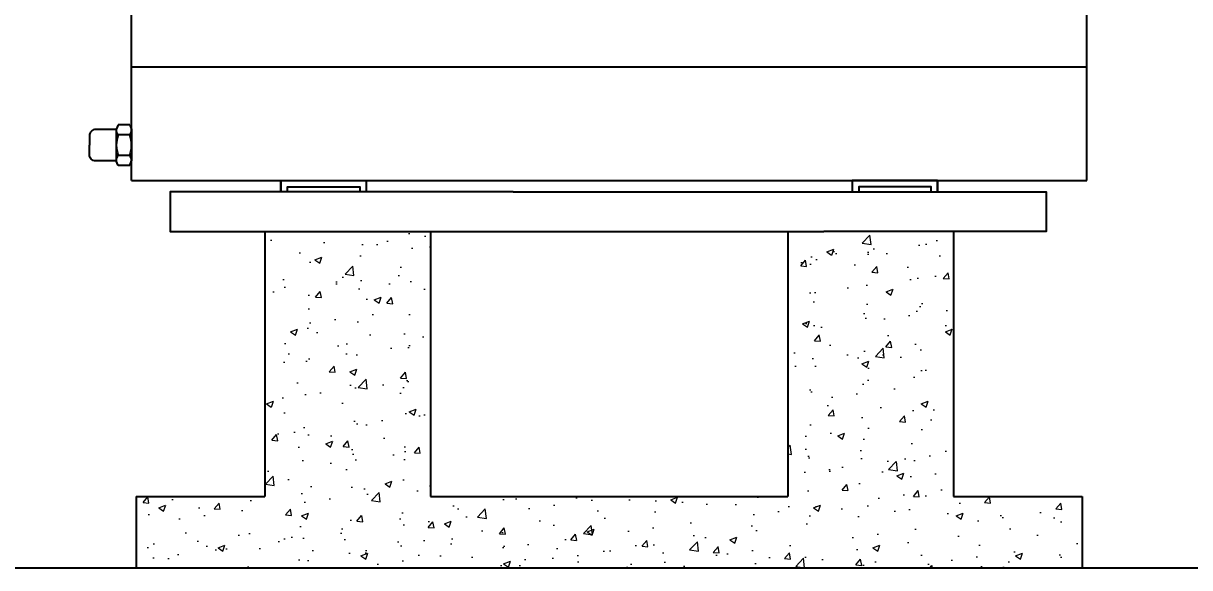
# Model space of a CAD drawing. Header units: inches. Extents: x -246336 to 136055, y -106871 to 69513.
# Drawn here: x -154238 to -152477, y 8287 to 9109 of the extents above; entities that cross this region are included whole.
import ezdxf

# ---------------------------------------------------------------- set-up
doc = ezdxf.new("R2010")
doc.units = ezdxf.units.IN
doc.header["$MEASUREMENT"] = 0
doc.layers.add('XA-TT1', color=7, linetype='Continuous')
doc.styles.get("Standard").update_dxf_attribs({"font": 'VNTIME_0.TTF', "height": 86})
doc.dimstyles.new('TAM', dxfattribs={"dimscale": 75, "dimtxt": 2, "dimasz": 2, "dimexe": 3, "dimexo": 2, "dimgap": 1, "dimtad": 0, "dimtoh": 1, "dimdec": 0, "dimdsep": 46, "dimtxsty": 'Standard', "dimblk1": 'OBLIQUE', "dimblk2": 'OBLIQUE', "dimsah": 1, "dimcen": -1, "dimdle": 3, "dimclrd": 251, "dimclre": 251, "dimadec": 0, "dimazin": 0, "dimtfac": 1, "dimtdec": 0, "dimtmove": 0, "dimatfit": 3, "dimldrblk": 'OBLIQUE', "dimfxl": 1, "dimtvp": 1, "dimtolj": 1, "dimtzin": 0, "dimarcsym": 0})

# ---------------------------------------------------------------- blocks, each defined once
blk = doc.blocks.new('_OBLIQUE')
at = {"color": 0, "linetype": 'ByBlock'}
blk.add_line((-0.5, -0.5), (0.5, 0.5), dxfattribs=at)
blk = doc.blocks.new('*D41')
at = {"color": 251, "lineweight": -2}
for p, q in [((-155103.5, 8137), (-155103.5, 7178.6)), ((-151603.5, 8137), (-151603.5, 7178.6)), ((-155328.5, 7403.6), (-151378.5, 7403.6))]:
    blk.add_line(p, q, dxfattribs=at)
at = {"layer": 'Defpoints', "color": 0}
for p in [(-155103.5, 8287), (-151603.5, 8287), (-151603.5, 7403.6)]:
    blk.add_point(p, dxfattribs=at)
at = {"color": 251, "lineweight": -2, "xscale": 150, "yscale": 150, "zscale": 150, "rotation": 180}
blk.add_blockref('_OBLIQUE', (-155103.5, 7403.6), dxfattribs=at)
at = {"color": 251, "lineweight": -2, "xscale": 150, "yscale": 150, "zscale": 150}
blk.add_blockref('_OBLIQUE', (-151603.5, 7403.6), dxfattribs=at)
at = {"color": 0, "insert": (-153353.5, 7493), "char_height": 86, "attachment_point": 5}
blk.add_mtext('\\A1;3500', dxfattribs=at)

msp = doc.modelspace()

# ---------------------------------------------------------------- hatches: boundary and pattern name
at = {"lineweight": 5}
h = msp.add_hatch(dxfattribs=at)
h.set_pattern_fill('AR-CONC', color=8, scale=15, style=0)
h.set_pattern_definition([(50, (-119853.63, -23247.18), (107.58903, -9.41282), [11.25, -123.75]), (355, (-119853.63, -23247.18), (-20.8127, 112.82882), [9, -99]), (100.4514, (-119844.66, -23247.97), (86.7764, 103.41593), [9.56103, -105.17132]), (46.1842, (-119853.63, -23217.18), (160.08616, -24.82785), [16.875, -185.625]), (96.6356, (-119840.29, -23219.25), (140.1994, 146.1177), [14.34154, -157.75695]), (351.1842, (-119853.63, -23217.18), (140.1993, 146.1178), [13.5, -148.5]), (21, (-119838.63, -23224.68), (89.53606, -60.39283), [11.25, -123.75]), (326, (-119838.63, -23224.68), (36.4973, 108.7725), [9, -99]), (71.4514, (-119831.17, -23229.72), (126.0334, 48.37957), [9.56103, -105.17132]), (37.5, (-119853.63, -23247.183), (1.823978, 49.934078), [0, -97.8, 0, -100.5, 0, -99.375]), (7.5, (-119853.63, -23247.183), (39.46043, 59.161757), [0, -57.3, 0, -95.55, 0, -37.875]), (327.5, (-119887.08, -23247.183), (80.073365, -3.38323), [0, -37.5, 0, -117, 0, -155.25]), (317.5, (-119902.08, -23247.18), (87.47793, 15.01575), [0, -48.75, 0, -77.7, 0, -110.25])])
h.paths.add_polyline_path([(-153623.144, 8794.47), (-153873.144, 8794.47), (-153873.144, 8394.47), (-154067.242, 8394.47), (-154067.242, 8286.965), (-152639.695, 8286.965), (-152639.695, 8394.408), (-152833.792, 8394.408), (-152833.792, 8794.47), (-153029.53, 8794.47), (-153083.792, 8794.47), (-153083.792, 8394.47), (-153623.144, 8394.47)])

# ---------------------------------------------------------------- linework, layer by layer
for p, q in [((-154074.233, 8871.69), (-154074.233, 9950.936)), ((-152632.704, 8871.69), (-152632.704, 9950.936)), ((-154074.233, 9043.44), (-152632.704, 9043.44)), ((-154094.526, 8955.867), (-154097.533, 8948.785)), ((-154097.533, 8948.785), (-154097.533, 8901.16)), ((-154077.24, 8955.867), (-154094.526, 8955.867)), ((-154077.24, 8955.867), (-154074.233, 8948.785)), ((-154074.233, 8948.785), (-154074.233, 8901.16)), ((-154077.24, 8940.423), (-154094.526, 8940.423)), ((-154077.24, 8909.535), (-154094.526, 8909.535)), ((-154094.526, 8894.078), (-154097.533, 8901.16)), ((-154077.24, 8894.078), (-154094.526, 8894.078)), ((-154077.24, 8894.078), (-154074.233, 8901.16)), ((-154074.233, 8871.69), (-153498.408, 8871.69)), ((-153498.408, 8871.69), (-152632.704, 8871.69))]:
    msp.add_line(p, q)
at = {"color": 1}
for p, q in [((-153873.144, 8794.47), (-153873.144, 8394.47)), ((-153623.144, 8794.47), (-153623.144, 8394.47)), ((-153083.792, 8794.408), (-153083.792, 8394.408)), ((-152833.792, 8794.408), (-152833.792, 8394.408)), ((-154067.242, 8394.47), (-153873.144, 8394.47)), ((-154067.242, 8394.47), (-154067.242, 8286.965)), ((-153623.144, 8394.47), (-153083.792, 8394.47)), ((-152833.792, 8394.408), (-152639.695, 8394.408)), ((-152639.695, 8394.408), (-152639.695, 8286.902))]:
    msp.add_line(p, q, dxfattribs=at)
for points in [[(-154097.533, 8948.785), (-154128.546, 8948.785, 0.42673687), (-154137.89, 8939.035, -0.02128679), (-154137.89, 8924.972, 6.36650766)], [(-154097.533, 8901.16), (-154128.546, 8901.16, -0.42673687), (-154137.89, 8910.91, 0.02128679), (-154137.89, 8924.972, -6.36650766)]]:
    msp.add_lwpolyline(points, format="xyb")
for points in [[(-153848.963, 8854.53), (-153848.963, 8871.69), (-153720.263, 8871.69), (-153720.263, 8854.53)], [(-153848.963, 8871.69), (-153848.963, 8854.53)], [(-153839.21, 8854.53), (-153839.21, 8861.937), (-153730.016, 8861.937), (-153730.016, 8854.53)], [(-152857.973, 8854.53), (-152857.973, 8871.69), (-152986.673, 8871.69), (-152986.673, 8854.53)], [(-152867.726, 8854.53), (-152867.726, 8861.937), (-152976.92, 8861.937), (-152976.92, 8854.53)], [(-152857.973, 8871.69), (-152857.973, 8854.53)]]:
    msp.add_lwpolyline(points)
for centre, radius, start, end in [((-154086.183, 8948.145), 11.368, 176.772969, 222.78478), ((-154085.583, 8948.145), 11.368, 317.21522, 3.227031), ((-154056.37, 8924.979), 41.164, 157.964255, 202.035745), ((-154115.396, 8924.979), 41.164, 337.964255, 22.035745), ((-154086.183, 8901.8), 11.368, 137.21522, 183.227031), ((-154085.583, 8901.8), 11.368, 356.772969, 42.78478)]:
    msp.add_arc(centre, radius, start, end)
at = {"layer": 'XA-TT1', "color": 1}
msp.add_line((-155810.997, 8286.965), (-151125.038, 8286.965), dxfattribs=at)
at = {"layer": 'XA-TT1', "flags": 128}
for points in [[(-153498.408, 8854.53), (-154016.161, 8854.53), (-154016.161, 8794.47), (-153029.53, 8794.47)], [(-153498.408, 8854.53), (-152693.739, 8854.53), (-152693.739, 8794.47), (-153029.53, 8794.47)]]:
    msp.add_lwpolyline(points, dxfattribs=at)

# ---------------------------------------------------------------- dimensions: what is measured, and where the dimension line sits
dim = msp.add_linear_dim(base=(-151603.468, 7403.61), p1=(-155103.468, 8286.965), p2=(-151603.468, 8286.965), dimstyle='TAM')
dim.commit()
dim.dimension.update_dxf_attribs({"geometry": '*D41', "text_midpoint": (-153353.468, 7492.965)})

doc.saveas('drawing.dxf')
